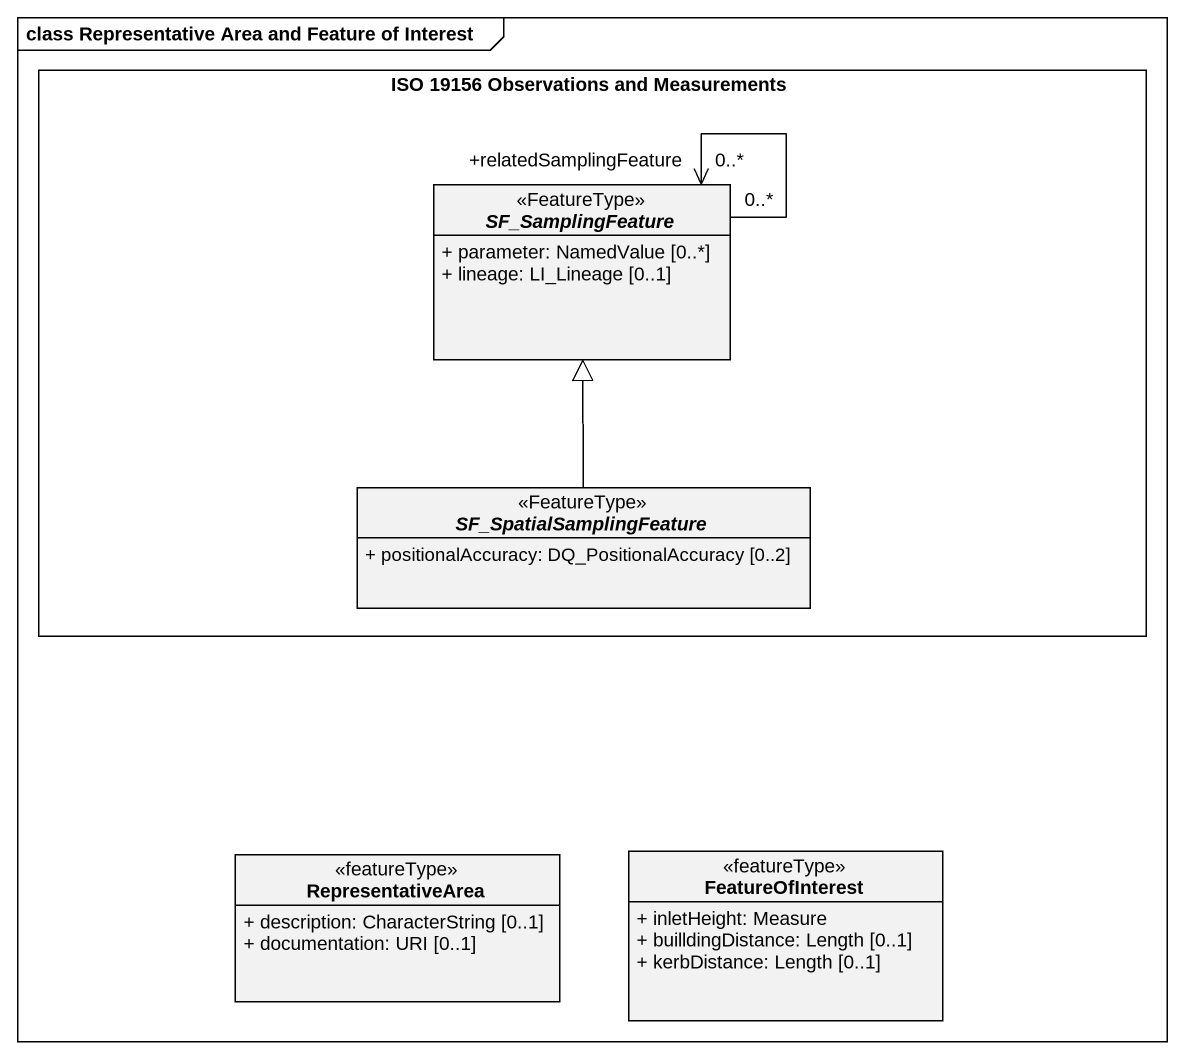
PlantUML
@startuml
mainframe class Representative Area and Feature of Interest
hide circle
hide empty members
skinparam classAttributeIconSize 0
rectangle "ISO 19156 Observations and Measurements" as ISO_19156_Observations_and {
  abstract class SF_SamplingFeature <<FeatureType>> {
    + parameter: NamedValue [0..*]
    + lineage: LI_Lineage [0..1]
  }
  abstract class SF_SpatialSamplingFeature <<FeatureType>> {
    + positionalAccuracy: DQ_PositionalAccuracy [0..2]
  }
}
class RepresentativeArea <<featureType>> {
  + description: CharacterString [0..1]
  + documentation: URI [0..1]
}
class FeatureOfInterest <<featureType>> {
  + inletHeight: Measure
  + builldingDistance: Length [0..1]
  + kerbDistance: Length [0..1]
}
SF_SamplingFeature "0..*" --> "+relatedSamplingFeature\n0..*" SF_SamplingFeature
SF_SpatialSamplingFeature -up-|> SF_SamplingFeature
@enduml
